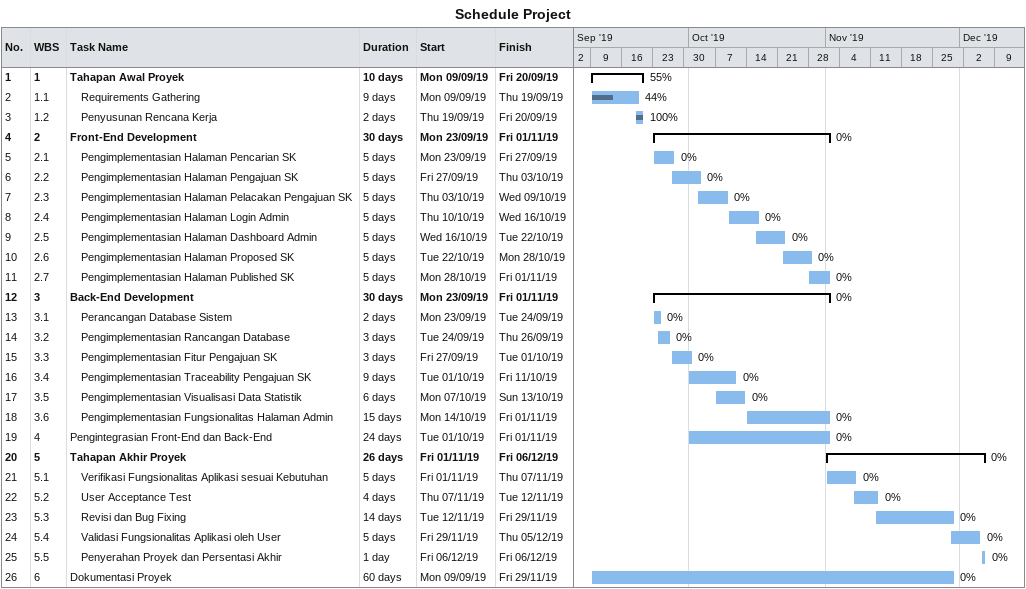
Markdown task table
Schedule Project

| ID | WBS | Task | Duration | Start | Finish | % complete |
|---|---|---|---|---|---|---|
| 1 | 1 | **Tahapan Awal Proyek** | 10d | 2019-09-09 | 2019-09-20 | 55 |
| 2 | 1.1 | Requirements Gathering | 9d | 2019-09-09 | 2019-09-19 | 44 |
| 3 | 1.2 | Penyusunan Rencana Kerja | 2d | 2019-09-19 | 2019-09-20 | 100 |
| 4 | 2 | **Front-End Development** | 30d | 2019-09-23 | 2019-11-01 | 0 |
| 5 | 2.1 | Pengimplementasian Halaman Pencarian SK | 5d | 2019-09-23 | 2019-09-27 | 0 |
| 6 | 2.2 | Pengimplementasian Halaman Pengajuan SK | 5d | 2019-09-27 | 2019-10-03 | 0 |
| 7 | 2.3 | Pengimplementasian Halaman Pelacakan Pengajuan SK | 5d | 2019-10-03 | 2019-10-09 | 0 |
| 8 | 2.4 | Pengimplementasian Halaman Login Admin | 5d | 2019-10-10 | 2019-10-16 | 0 |
| 9 | 2.5 | Pengimplementasian Halaman Dashboard Admin | 5d | 2019-10-16 | 2019-10-22 | 0 |
| 10 | 2.6 | Pengimplementasian Halaman Proposed SK | 5d | 2019-10-22 | 2019-10-28 | 0 |
| 11 | 2.7 | Pengimplementasian Halaman Published SK | 5d | 2019-10-28 | 2019-11-01 | 0 |
| 12 | 3 | **Back-End Development** | 30d | 2019-09-23 | 2019-11-01 | 0 |
| 13 | 3.1 | Perancangan Database Sistem | 2d | 2019-09-23 | 2019-09-24 | 0 |
| 14 | 3.2 | Pengimplementasian Rancangan Database | 3d | 2019-09-24 | 2019-09-26 | 0 |
| 15 | 3.3 | Pengimplementasian Fitur Pengajuan SK | 3d | 2019-09-27 | 2019-10-01 | 0 |
| 16 | 3.4 | Pengimplementasian Traceability Pengajuan SK | 9d | 2019-10-01 | 2019-10-11 | 0 |
| 17 | 3.5 | Pengimplementasian Visualisasi Data Statistik | 6d | 2019-10-07 | 2019-10-13 | 0 |
| 18 | 3.6 | Pengimplementasian Fungsionalitas Halaman Admin | 15d | 2019-10-14 | 2019-11-01 | 0 |
| 19 | 4 | Pengintegrasian Front-End dan Back-End | 24d | 2019-10-01 | 2019-11-01 | 0 |
| 20 | 5 | **Tahapan Akhir Proyek** | 26d | 2019-11-01 | 2019-12-06 | 0 |
| 21 | 5.1 | Verifikasi Fungsionalitas Aplikasi sesuai Kebutuhan | 5d | 2019-11-01 | 2019-11-07 | 0 |
| 22 | 5.2 | User Acceptance Test | 4d | 2019-11-07 | 2019-11-12 | 0 |
| 23 | 5.3 | Revisi dan Bug Fixing | 14d | 2019-11-12 | 2019-11-29 | 0 |
| 24 | 5.4 | Validasi Fungsionalitas Aplikasi oleh User | 5d | 2019-11-29 | 2019-12-05 | 0 |
| 25 | 5.5 | Penyerahan Proyek dan Persentasi Akhir | 1d | 2019-12-06 | 2019-12-06 | 0 |
| 26 | 6 | Dokumentasi Proyek | 60d | 2019-09-09 | 2019-11-29 | 0 |
